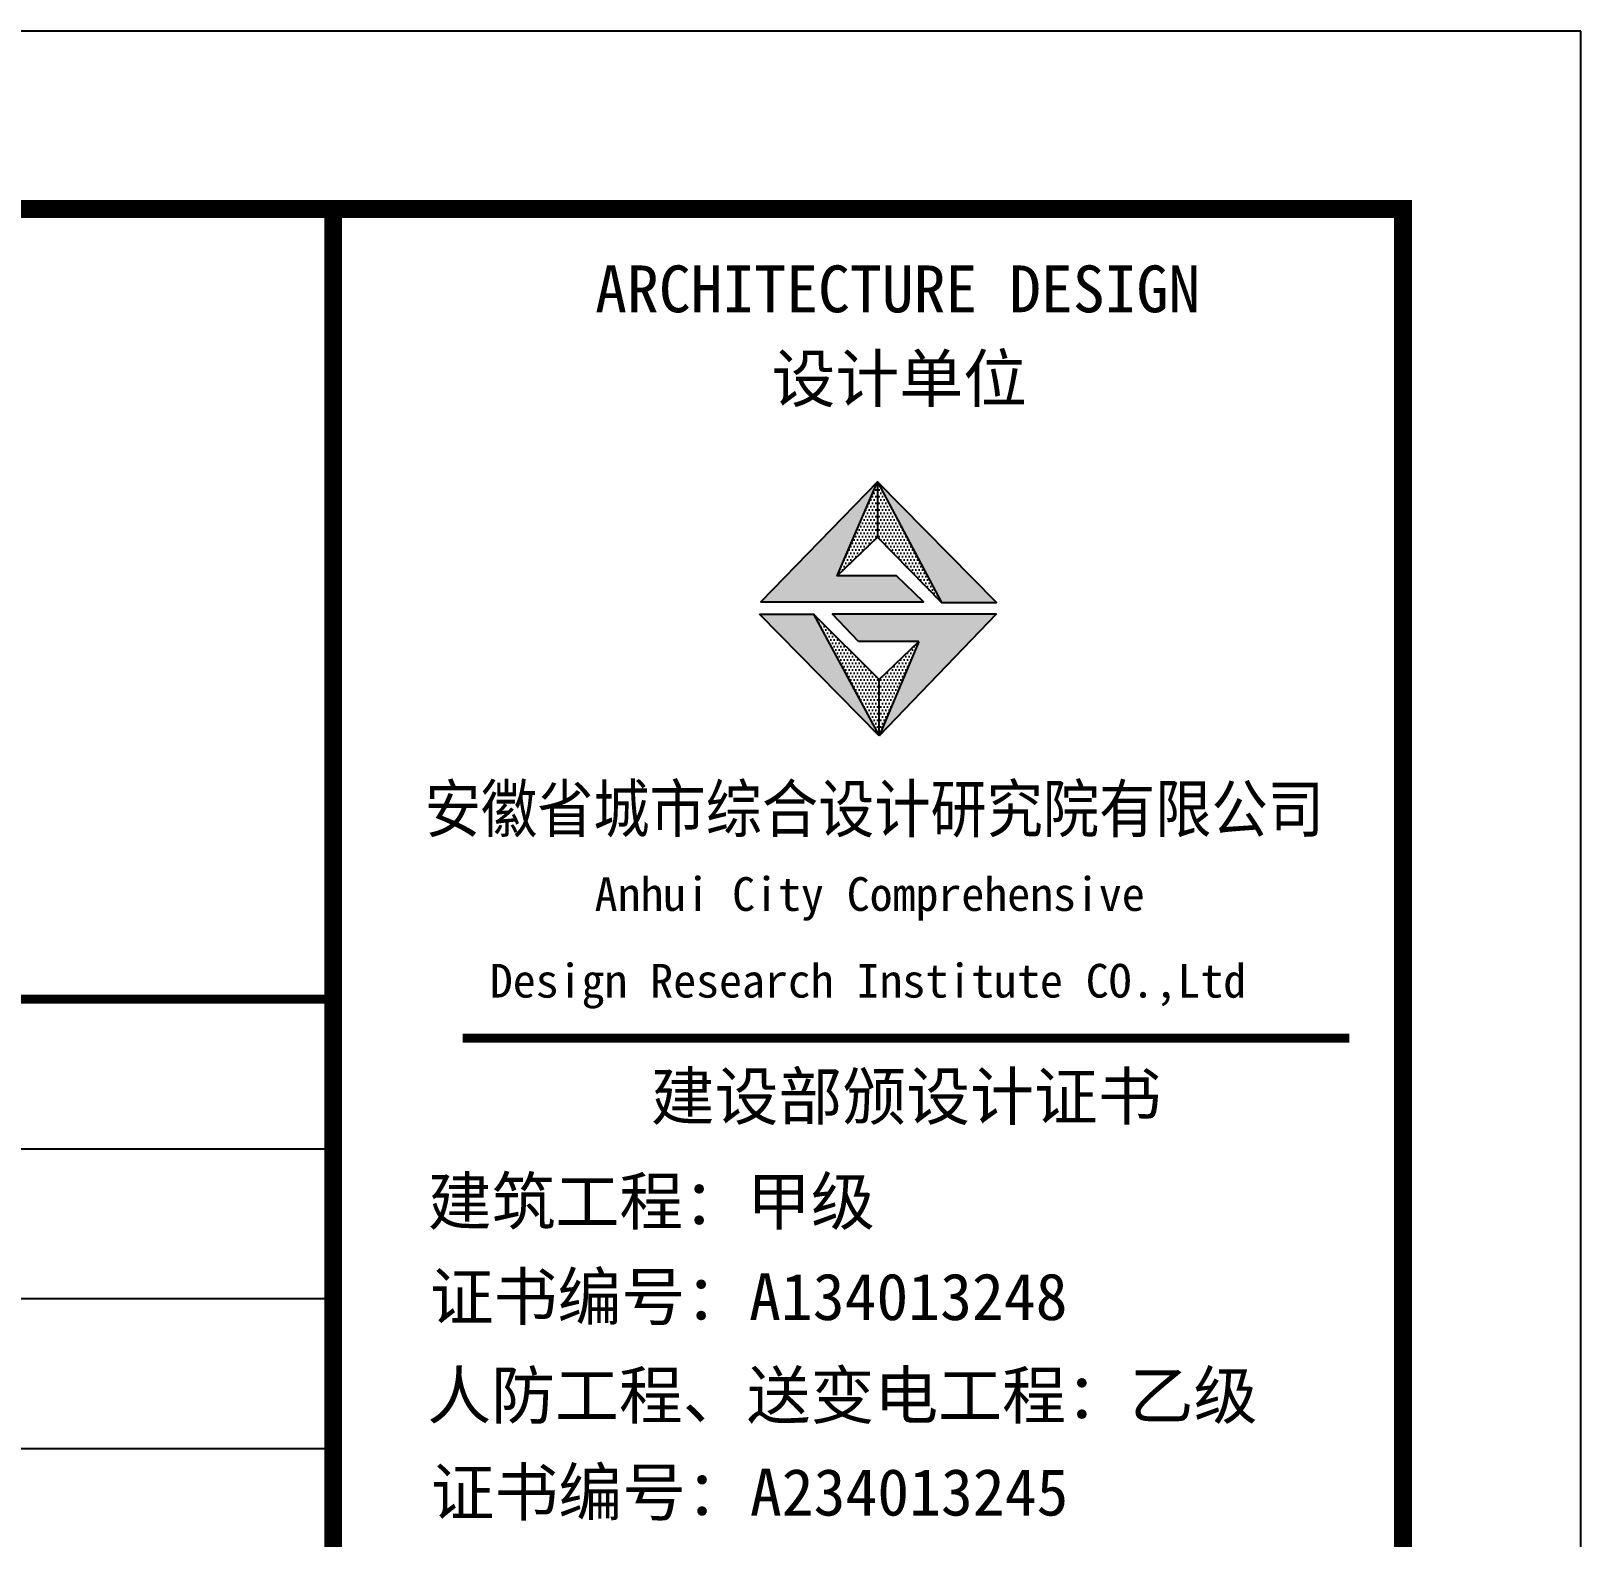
# Model space of a CAD drawing. Extents: x 19118 to 566552, y -1188739 to 92943.
# Drawn here: x 153206 to 161912, y 28148 to 36612 of the extents above; entities that cross this region are included whole.
import ezdxf

# ---------------------------------------------------------------- set-up
doc = ezdxf.new("R2010")
doc.units = 0
doc.header["$LTSCALE"] = 1000
doc.header["$MEASUREMENT"] = 0
for name, color, linetype in [('PUB_TITLE', 4, 'CONTINUOUS'), ('图框', 4, 'CONTINUOUS'), ('底线', 250, 'CONTINUOUS')]:
    doc.layers.add(name, color=color, linetype=linetype)
doc.styles.add('黑体', font='simhei.ttf', dxfattribs={"width": 0.6, "height": 4.3})

msp = doc.modelspace()

# ---------------------------------------------------------------- hatches: boundary and pattern name
at = {"layer": '图框'}
for points in [[(157733.18, 33551.58), (157960.82, 34079.61), (157304.43, 33405.01), (158218.37, 33405.01), (158066.73, 33551.58)], [(158319.43, 33402.2), (158628.86, 33402.2), (157960.82, 34079.61)], [(157600.42, 33337.09), (157296.96, 33337.09), (157969.7, 32653.78)], [(157705.06, 33339.14), (157854.29, 33182.53), (158192.35, 33182.53), (157969.7, 32653.78), (158629.35, 33339.14)]]:
    msp.add_hatch(color=1, dxfattribs=at).paths.add_polyline_path(points)
h = msp.add_hatch(dxfattribs=at)
h.set_pattern_fill('DOTS', color=256, scale=300, style=0)
h.set_pattern_definition([(0, (-2121401.998, 895129.45), (9.375, 18.75), [0, -18.75])])
h.paths.add_polyline_path([(157969.7, 32653.78), (157969.7, 32968.73), (157600.42, 33337.09)])
h.paths.add_polyline_path([(158192.35, 33182.53), (157969.7, 32968.73), (157969.7, 32653.78)])
h.paths.add_polyline_path([(157960.82, 34079.61), (157960.82, 33769.08), (158319.43, 33402.2)])
h.paths.add_polyline_path([(157960.82, 33769.08), (157960.82, 34079.61), (157733.18, 33551.58)])

# ---------------------------------------------------------------- linework, layer by layer
at = {"layer": 'PUB_TITLE'}
msp.add_lwpolyline([(77811.65, -22788.34), (161911.65, -22788.34), (161911.65, 36611.66), (77811.65, 36611.66)], close=True, dxfattribs=at)
at = {"layer": 'PUB_TITLE', "const_width": 100}
msp.add_lwpolyline([(80311.65, -21788.34), (160911.65, -21788.34), (160911.65, 35611.66), (80311.65, 35611.66)], close=True, dxfattribs=at)
at = {"layer": 'PUB_TITLE', "const_width": 50}
msp.add_lwpolyline([(80311.65, 31173.96), (154902.42, 31173.96)], dxfattribs=at)
at = {"layer": '图框'}
for p, q in [((157733.18, 33551.58), (157960.82, 34079.61)), ((157960.82, 34079.61), (158319.43, 33402.2)), ((157969.7, 32653.78), (157296.96, 33337.09)), ((157296.96, 33337.09), (157600.42, 33337.09)), ((157969.7, 32653.78), (157296.96, 33337.09)), ((157296.96, 33337.09), (157600.42, 33337.09)), ((157296.96, 33337.09), (157600.42, 33337.09)), ((157969.7, 32968.73), (157600.42, 33337.09)), ((157705.06, 33339.14), (158629.35, 33339.14)), ((157854.29, 33182.53), (157705.06, 33339.14)), ((158629.35, 33339.14), (157969.7, 32653.78)), ((158192.35, 33182.53), (157854.29, 33182.53)), ((157969.7, 32968.73), (158192.35, 33182.53)), ((158192.35, 33182.53), (157969.7, 32653.78)), ((157969.7, 32653.78), (157969.7, 32968.73)), ((157969.7, 32653.78), (157969.7, 32968.73)), ((157969.7, 32653.78), (157969.7, 32968.73))]:
    msp.add_line(p, q, dxfattribs=at)
at = {"layer": '图框', "color": 1}
for p, q in [((157969.7, 32653.78), (157296.96, 33337.09)), ((157600.42, 33337.09), (157969.7, 32653.78))]:
    msp.add_line(p, q, dxfattribs=at)
at = {"layer": '图框', "color": 4, "const_width": 98.59}
msp.add_lwpolyline([(154902.42, 35611.66), (160911.65, 35611.66), (160911.65, -21788.34), (154902.42, -21788.34)], close=True, dxfattribs=at)
at = {"layer": '图框'}
for points in [[(158066.73, 33551.58), (157733.18, 33551.58), (157960.82, 33769.08), (158319.43, 33402.2), (158628.86, 33402.2), (157960.82, 34079.61), (157304.43, 33405.01), (158218.37, 33405.01), (158066.73, 33551.58)], [(157960.82, 34079.61), (157960.82, 33769.08)]]:
    msp.add_lwpolyline(points, dxfattribs=at)
at = {"layer": '图框', "color": 4, "const_width": 49.8}
msp.add_lwpolyline([(155631.13, 30955.67), (160611.13, 30955.67)], dxfattribs=at)
at = {"layer": '底线'}
for p, q in [((154902.42, 30332.16), (80311.65, 30332.16)), ((154902.42, 29490.36), (80311.65, 29490.36)), ((154902.42, 28648.56), (80311.65, 28648.56))]:
    msp.add_line(p, q, dxfattribs=at)

# ---------------------------------------------------------------- texts
at = {"layer": '图框', "color": 4, "style": '黑体'}
for s, height, p in [('ARCHITECTURE DESIGN', 262.944, (156374.16, 35031.94)), ('设计单位', 262.944, (157365.48, 34528.33)), ('Anhui City Comprehensive ', 189.24, (156371.5, 31670.15)), (' Design Research Institute CO.,Ltd', 189.24, (155654.14, 31183.17)), ('建设部颁设计证书', 262.944, (156686.64, 30497.02)), (' 建筑工程：甲级', 262.944, (155255.35, 29907.79)), ('证书编号：A134013248', 262.944, (155445.57, 29371.97)), ('人防工程、送变电工程：乙级', 262.944, (155431.76, 28818.26)), ('证书编号：A234013245', 262.944, (155450.36, 28274.1))]:
    msp.add_text(s, height=height, dxfattribs=at).set_placement(p)
at = {"layer": '图框', "color": 4, "style": '黑体', "width": 0.88}
msp.add_text('安徽省城市综合设计研究院有限公司', height=262.944, dxfattribs=at).set_placement((155417.34, 32112.1))

doc.saveas('drawing.dxf')
